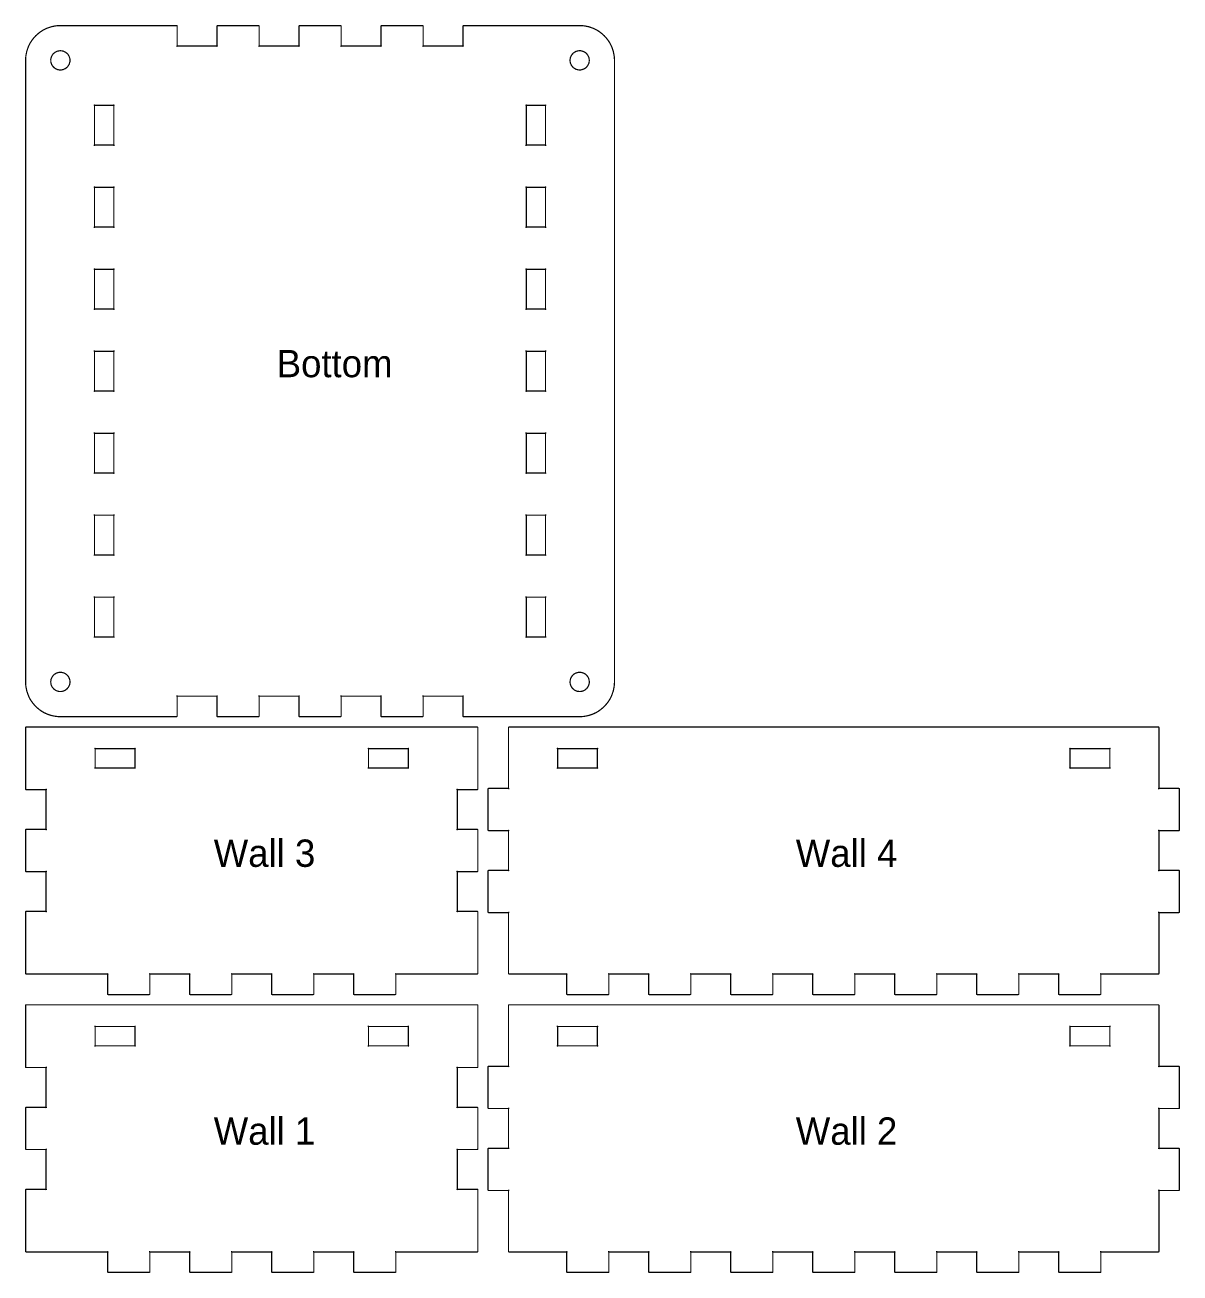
# Model space of a CAD drawing. Extents: x 10 to 179, y 10 to 317.
# Drawn here: x 9.9 to 179, y 9.9 to 192.6 of the extents above; entities that cross this region are included whole.
import ezdxf

# ---------------------------------------------------------------- set-up
doc = ezdxf.new("R2010")
doc.units = 0
doc.layers.get('0').update_dxf_attribs({"linetype": 'CONTINUOUS'})

msp = doc.modelspace()

# ---------------------------------------------------------------- linework, layer by layer
at = {"color": 0, "const_width": 0.18}
for points in [[(15.0895, 91.3599), (23.0904, 91.3599), (32.0904, 91.3599), (32.1055, 91.3599), (32.1538, 91.386), (32.18, 91.4344), (32.18, 91.4495), (32.18, 94.3599), (32.18, 94.3695), (32.1662, 94.3984), (32.1455, 94.3942), (32.1414, 94.3737), (32.1703, 94.3599), (32.18, 94.3599), (38.0009, 94.3599), (38.009, 94.3599), (38.0379, 94.3737), (38.034, 94.3942), (38.0132, 94.3984), (38.0009, 94.3695), (38.0009, 94.3599), (38.0009, 91.4495), (38.0009, 91.4344), (38.027, 91.386), (38.0739, 91.3599), (38.0905, 91.3599), (44.0902, 91.3599), (44.1053, 91.3599), (44.1537, 91.386), (44.1798, 91.4344), (44.1798, 91.4495), (44.1798, 94.3599), (44.1798, 94.3695), (44.166, 94.3984), (44.1456, 94.3942), (44.1413, 94.3737), (44.1702, 94.3599), (44.1798, 94.3599), (49.9992, 94.3599), (50.0077, 94.3599), (50.0366, 94.3737), (50.0324, 94.3942), (50.0119, 94.3984), (49.9992, 94.3695), (49.9992, 94.3599), (49.9992, 91.4495), (49.9992, 91.4344), (50.0257, 91.386), (50.0736, 91.3599), (50.0902, 91.3599), (56.0903, 91.3599), (56.1054, 91.3599), (56.1538, 91.386), (56.1799, 91.4344), (56.1799, 91.4495), (56.1799, 94.3599), (56.1799, 94.3695), (56.1661, 94.3984), (56.1453, 94.3942), (56.1414, 94.3737), (56.1703, 94.3599), (56.1799, 94.3599), (61.9993, 94.3599), (62.0078, 94.3599), (62.0367, 94.3737), (62.0324, 94.3942), (62.0116, 94.3984), (61.9993, 94.3695), (61.9993, 94.3599), (61.9993, 91.4495), (61.9993, 91.4344), (62.0254, 91.386), (62.0737, 91.3599), (62.0903, 91.3599), (68.0903, 91.3599), (68.1055, 91.3599), (68.1535, 91.386), (68.18, 91.4344), (68.18, 91.4495), (68.18, 94.3599), (68.18, 94.3695), (68.1662, 94.3984), (68.1454, 94.3942), (68.1411, 94.3737), (68.1701, 94.3599), (68.18, 94.3599), (74.0008, 94.3599), (74.0089, 94.3599), (74.0378, 94.3737), (74.0336, 94.3942), (74.0131, 94.3984), (74.0008, 94.3695), (74.0008, 94.3599), (74.0008, 91.4495), (74.0008, 91.4344), (74.0269, 91.386), (74.0738, 91.3599), (74.0904, 91.3599), (83.0901, 91.3599), (91.0897, 91.3599), (91.2551, 91.3599), (91.7554, 91.404), (92.407, 91.5335), (93.037, 91.7469), (93.4903, 91.9593), (93.635, 92.0418), (93.7782, 92.1261), (94.1888, 92.4126), (94.6877, 92.8508), (95.1258, 93.351), (95.414, 93.7616), (95.498, 93.9052), (95.5809, 94.0498), (95.7929, 94.5046), (96.0067, 95.1329), (96.1362, 95.7848), (96.1803, 96.285), (96.1803, 96.4502), (96.1803, 187.45), (96.1803, 187.617), (96.1362, 188.116), (96.0067, 188.768), (95.7929, 189.398), (95.5809, 189.852), (95.498, 189.996), (95.414, 190.14), (95.1258, 190.551), (94.6877, 191.05), (94.1888, 191.488), (93.7782, 191.776), (93.635, 191.859), (93.4903, 191.943), (93.037, 192.154), (92.407, 192.367), (91.7554, 192.497), (91.2551, 192.539), (91.0897, 192.539), (83.0901, 192.539), (74.0904, 192.539), (74.0738, 192.539), (74.0269, 192.513), (74.0008, 192.466), (74.0008, 192.45), (74.0008, 189.539), (74.0008, 189.531), (74.0131, 189.502), (74.0336, 189.507), (74.0378, 189.527), (74.0089, 189.539), (74.0008, 189.539), (68.18, 189.539), (68.1701, 189.539), (68.1411, 189.527), (68.1454, 189.507), (68.1662, 189.502), (68.18, 189.531), (68.18, 189.539), (68.18, 192.45), (68.18, 192.466), (68.1535, 192.513), (68.1055, 192.539), (68.0903, 192.539), (62.0903, 192.539), (62.0737, 192.539), (62.0254, 192.513), (61.9993, 192.466), (61.9993, 192.45), (61.9993, 189.539), (61.9993, 189.531), (62.0116, 189.502), (62.0324, 189.507), (62.0367, 189.527), (62.0078, 189.539), (61.9993, 189.539), (56.1799, 189.539), (56.1703, 189.539), (56.1414, 189.527), (56.1453, 189.507), (56.1661, 189.502), (56.1799, 189.531), (56.1799, 189.539), (56.1799, 192.45), (56.1799, 192.466), (56.1538, 192.513), (56.1054, 192.539), (56.0903, 192.539), (50.0902, 192.539), (50.0736, 192.539), (50.0257, 192.513), (49.9992, 192.466), (49.9992, 192.45), (49.9992, 189.539), (49.9992, 189.531), (50.0119, 189.502), (50.0324, 189.507), (50.0366, 189.527), (50.0077, 189.539), (49.9992, 189.539), (44.1798, 189.539), (44.1702, 189.539), (44.1413, 189.527), (44.1456, 189.507), (44.166, 189.502), (44.1798, 189.531), (44.1798, 189.539), (44.1798, 192.45), (44.1798, 192.466), (44.1537, 192.513), (44.1053, 192.539), (44.0902, 192.539), (38.0905, 192.539), (38.0739, 192.539), (38.027, 192.513), (38.0009, 192.466), (38.0009, 192.45), (38.0009, 189.539), (38.0009, 189.531), (38.0132, 189.502), (38.034, 189.507), (38.0379, 189.527), (38.009, 189.539), (38.0009, 189.539), (32.18, 189.539), (32.1703, 189.539), (32.1414, 189.527), (32.1455, 189.507), (32.1662, 189.502), (32.18, 189.531), (32.18, 189.539), (32.18, 192.45), (32.18, 192.466), (32.1538, 192.513), (32.1055, 192.539), (32.0904, 192.539), (23.0904, 192.539), (15.0895, 192.539), (14.9228, 192.539), (14.4239, 192.497), (13.7721, 192.367), (13.1423, 192.154), (12.689, 191.943), (12.5457, 191.859), (12.401, 191.776), (11.9903, 191.488), (11.4901, 191.05), (11.0519, 190.551), (10.7638, 190.14), (10.6812, 189.996), (10.5971, 189.852), (10.3863, 189.398), (10.1727, 188.768), (10.0432, 188.116), (10.0004, 187.617), (10.0004, 187.45), (10.0004, 96.4502), (10.0004, 96.285), (10.0432, 95.7848), (10.1727, 95.1329), (10.3863, 94.5046), (10.5971, 94.0498), (10.6812, 93.9052), (10.7638, 93.7616), (11.0519, 93.351), (11.4901, 92.8508), (11.9903, 92.4126), (12.401, 92.1261), (12.5457, 92.0418), (12.689, 91.9593), (13.1423, 91.7469), (13.7721, 91.5335), (14.4239, 91.404), (14.9228, 91.3599), (15.0895, 91.3599)], [(13.09, 53.6801), (22.0004, 53.6801), (22.0086, 53.6801), (22.0376, 53.6938), (22.0334, 53.7146), (22.0128, 53.7185), (22.0004, 53.6896), (22.0004, 53.6801), (22.0004, 50.7697), (22.0004, 50.7545), (22.0266, 50.7062), (22.0734, 50.6801), (22.09, 50.6801), (28.0899, 50.6801), (28.1051, 50.6801), (28.1533, 50.7062), (28.1795, 50.7545), (28.1795, 50.7697), (28.1795, 53.6801), (28.1795, 53.6896), (28.1657, 53.7185), (28.1451, 53.7146), (28.1409, 53.6938), (28.1699, 53.6801), (28.1795, 53.6801), (34.0003, 53.6801), (34.0086, 53.6801), (34.0376, 53.6938), (34.0334, 53.7146), (34.0128, 53.7185), (34.0003, 53.6896), (34.0003, 53.6801), (34.0003, 50.7697), (34.0003, 50.7545), (34.0265, 50.7062), (34.0734, 50.6801), (34.0899, 50.6801), (40.09, 50.6801), (40.1052, 50.6801), (40.1532, 50.7062), (40.1796, 50.7545), (40.1796, 50.7697), (40.1796, 53.6801), (40.1796, 53.6896), (40.1655, 53.7185), (40.1451, 53.7146), (40.1408, 53.6938), (40.1697, 53.6801), (40.1796, 53.6801), (46.0005, 53.6801), (46.0086, 53.6801), (46.0375, 53.6938), (46.0333, 53.7146), (46.0128, 53.7185), (46.0005, 53.6896), (46.0005, 53.6801), (46.0005, 50.7697), (46.0005, 50.7545), (46.0266, 50.7062), (46.0735, 50.6801), (46.0897, 50.6801), (52.0898, 50.6801), (52.1049, 50.6801), (52.1533, 50.7062), (52.1794, 50.7545), (52.1794, 50.7697), (52.1794, 53.6801), (52.1794, 53.6896), (52.1656, 53.7185), (52.1451, 53.7146), (52.1409, 53.6938), (52.1698, 53.6801), (52.1794, 53.6801), (58.0002, 53.6801), (58.0087, 53.6801), (58.0376, 53.6938), (58.0334, 53.7146), (58.0125, 53.7185), (58.0002, 53.6896), (58.0002, 53.6801), (58.0002, 50.7697), (58.0002, 50.7545), (58.0263, 50.7062), (58.0732, 50.6801), (58.0898, 50.6801), (64.0898, 50.6801), (64.105, 50.6801), (64.1533, 50.7062), (64.1809, 50.7545), (64.1809, 50.7697), (64.1809, 53.6801), (64.1809, 53.6896), (64.1671, 53.7185), (64.1463, 53.7146), (64.1421, 53.6938), (64.171, 53.6801), (64.1809, 53.6801), (73.0899, 53.6801), (76.0899, 53.6801), (76.1047, 53.6801), (76.1531, 53.7062), (76.1792, 53.7545), (76.1792, 53.7697), (76.1792, 62.7697), (76.1792, 62.7863), (76.1531, 62.8343), (76.1047, 62.8608), (76.0899, 62.8608), (73.1795, 62.8608), (73.1696, 62.8608), (73.1407, 62.8481), (73.1449, 62.8276), (73.1654, 62.8234), (73.1795, 62.8523), (73.1795, 62.8608), (73.1795, 68.6802), (73.1795, 68.6897), (73.1654, 68.7186), (73.1449, 68.7144), (73.1407, 68.694), (73.1696, 68.6802), (73.1795, 68.6802), (76.0899, 68.6802), (76.1047, 68.6802), (76.1531, 68.7063), (76.1792, 68.7546), (76.1792, 68.7698), (76.1792, 74.7695), (76.1792, 74.7861), (76.1531, 74.8344), (76.1047, 74.8605), (76.0899, 74.8605), (73.1795, 74.8605), (73.1696, 74.8605), (73.1407, 74.8482), (73.1449, 74.8273), (73.1654, 74.8235), (73.1795, 74.8524), (73.1795, 74.8605), (73.1795, 80.6799), (73.1795, 80.6898), (73.1654, 80.7187), (73.1449, 80.7145), (73.1407, 80.6937), (73.1696, 80.6799), (73.1795, 80.6799), (76.0899, 80.6799), (76.1047, 80.6799), (76.1531, 80.706), (76.1792, 80.7544), (76.1792, 80.7695), (76.1792, 89.7696), (76.1792, 89.7862), (76.1531, 89.8342), (76.1047, 89.8606), (76.0899, 89.8606), (73.0899, 89.8606), (13.09, 89.8606), (10.09, 89.8606), (10.0735, 89.8606), (10.0266, 89.8342), (10.0004, 89.7862), (10.0004, 89.7696), (10.0004, 80.7695), (10.0004, 80.7544), (10.0266, 80.706), (10.0735, 80.6799), (10.09, 80.6799), (13.0004, 80.6799), (13.0087, 80.6799), (13.0376, 80.6937), (13.0335, 80.7145), (13.0128, 80.7187), (13.0004, 80.6898), (13.0004, 80.6799), (13.0004, 74.8605), (13.0004, 74.8524), (13.0128, 74.8235), (13.0335, 74.8273), (13.0376, 74.8482), (13.0087, 74.8605), (13.0004, 74.8605), (10.09, 74.8605), (10.0735, 74.8605), (10.0266, 74.8344), (10.0004, 74.7861), (10.0004, 74.7695), (10.0004, 68.7698), (10.0004, 68.7546), (10.0266, 68.7063), (10.0735, 68.6802), (10.09, 68.6802), (13.0004, 68.6802), (13.0087, 68.6802), (13.0376, 68.694), (13.0335, 68.7144), (13.0128, 68.7186), (13.0004, 68.6897), (13.0004, 68.6802), (13.0004, 62.8608), (13.0004, 62.8523), (13.0128, 62.8234), (13.0335, 62.8276), (13.0376, 62.8481), (13.0087, 62.8608), (13.0004, 62.8608), (10.09, 62.8608), (10.0735, 62.8608), (10.0266, 62.8343), (10.0004, 62.7863), (10.0004, 62.7697), (10.0004, 53.7697), (10.0004, 53.7545), (10.0266, 53.7062), (10.0735, 53.6801), (10.09, 53.6801), (13.09, 53.6801)], [(80.7695, 53.6801), (89.1798, 53.6801), (89.1879, 53.6801), (89.2168, 53.6938), (89.2129, 53.7146), (89.1921, 53.7185), (89.1798, 53.6896), (89.1798, 53.6801), (89.1798, 50.7697), (89.1798, 50.7545), (89.2059, 50.7062), (89.2542, 50.6801), (89.2708, 50.6801), (95.2708, 50.6801), (95.286, 50.6801), (95.334, 50.7062), (95.3604, 50.7545), (95.3604, 50.7697), (95.3604, 53.6801), (95.3604, 53.6896), (95.3463, 53.7185), (95.3258, 53.7146), (95.3216, 53.6938), (95.3505, 53.6801), (95.3604, 53.6801), (101.18, 53.6801), (101.188, 53.6801), (101.217, 53.6938), (101.213, 53.7146), (101.192, 53.7185), (101.18, 53.6896), (101.18, 53.6801), (101.18, 50.7697), (101.18, 50.7545), (101.206, 50.7062), (101.254, 50.6801), (101.271, 50.6801), (107.269, 50.6801), (107.284, 50.6801), (107.333, 50.7062), (107.36, 50.7545), (107.36, 50.7697), (107.36, 53.6801), (107.36, 53.6896), (107.346, 53.7185), (107.326, 53.7146), (107.322, 53.6938), (107.351, 53.6801), (107.36, 53.6801), (113.18, 53.6801), (113.188, 53.6801), (113.217, 53.6938), (113.213, 53.7146), (113.192, 53.7185), (113.18, 53.6896), (113.18, 53.6801), (113.18, 50.7697), (113.18, 50.7545), (113.206, 50.7062), (113.253, 50.6801), (113.269, 50.6801), (119.271, 50.6801), (119.286, 50.6801), (119.334, 50.7062), (119.36, 50.7545), (119.36, 50.7697), (119.36, 53.6801), (119.36, 53.6896), (119.346, 53.7185), (119.326, 53.7146), (119.321, 53.6938), (119.35, 53.6801), (119.36, 53.6801), (125.18, 53.6801), (125.188, 53.6801), (125.217, 53.6938), (125.213, 53.7146), (125.192, 53.7185), (125.18, 53.6896), (125.18, 53.6801), (125.18, 50.7697), (125.18, 50.7545), (125.206, 50.7062), (125.254, 50.6801), (125.271, 50.6801), (131.27, 50.6801), (131.286, 50.6801), (131.334, 50.7062), (131.36, 50.7545), (131.36, 50.7697), (131.36, 53.6801), (131.36, 53.6896), (131.346, 53.7185), (131.326, 53.7146), (131.322, 53.6938), (131.35, 53.6801), (131.36, 53.6801), (137.179, 53.6801), (137.188, 53.6801), (137.217, 53.6938), (137.213, 53.7146), (137.192, 53.7185), (137.179, 53.6896), (137.179, 53.6801), (137.179, 50.7697), (137.179, 50.7545), (137.206, 50.7062), (137.254, 50.6801), (137.27, 50.6801), (143.27, 50.6801), (143.286, 50.6801), (143.334, 50.7062), (143.36, 50.7545), (143.36, 50.7697), (143.36, 53.6801), (143.36, 53.6896), (143.346, 53.7185), (143.326, 53.7146), (143.322, 53.6938), (143.351, 53.6801), (143.36, 53.6801), (149.179, 53.6801), (149.188, 53.6801), (149.217, 53.6938), (149.213, 53.7146), (149.192, 53.7185), (149.179, 53.6896), (149.179, 53.6801), (149.179, 50.7697), (149.179, 50.7545), (149.206, 50.7062), (149.254, 50.6801), (149.271, 50.6801), (155.271, 50.6801), (155.286, 50.6801), (155.334, 50.7062), (155.36, 50.7545), (155.36, 50.7697), (155.36, 53.6801), (155.36, 53.6896), (155.346, 53.7185), (155.326, 53.7146), (155.321, 53.6938), (155.35, 53.6801), (155.36, 53.6801), (161.18, 53.6801), (161.188, 53.6801), (161.217, 53.6938), (161.212, 53.7146), (161.192, 53.7185), (161.18, 53.6896), (161.18, 53.6801), (161.18, 50.7697), (161.18, 50.7545), (161.206, 50.7062), (161.254, 50.6801), (161.271, 50.6801), (167.27, 50.6801), (167.285, 50.6801), (167.334, 50.7062), (167.36, 50.7545), (167.36, 50.7697), (167.36, 53.6801), (167.36, 53.6896), (167.346, 53.7185), (167.326, 53.7146), (167.321, 53.6938), (167.35, 53.6801), (167.36, 53.6801), (175.77, 53.6801), (175.785, 53.6801), (175.834, 53.7062), (175.86, 53.7545), (175.86, 53.7697), (175.86, 62.6801), (175.86, 62.6897), (175.846, 62.7186), (175.825, 62.7144), (175.821, 62.6939), (175.85, 62.6801), (175.86, 62.6801), (178.77, 62.6801), (178.785, 62.6801), (178.834, 62.7063), (178.86, 62.7546), (178.86, 62.7697), (178.86, 68.7698), (178.86, 68.786), (178.834, 68.8344), (178.785, 68.8605), (178.77, 68.8605), (175.86, 68.8605), (175.85, 68.8605), (175.821, 68.8481), (175.825, 68.8277), (175.846, 68.8234), (175.86, 68.8523), (175.86, 68.8605), (175.86, 74.6799), (175.86, 74.6898), (175.846, 74.7187), (175.825, 74.7145), (175.821, 74.6936), (175.85, 74.6799), (175.86, 74.6799), (178.77, 74.6799), (178.785, 74.6799), (178.834, 74.7063), (178.86, 74.7543), (178.86, 74.7695), (178.86, 80.7695), (178.86, 80.7861), (178.834, 80.833), (178.785, 80.8591), (178.77, 80.8591), (175.86, 80.8591), (175.85, 80.8591), (175.821, 80.8468), (175.825, 80.826), (175.846, 80.8221), (175.86, 80.851), (175.86, 80.8591), (175.86, 89.7696), (175.86, 89.7862), (175.834, 89.8342), (175.785, 89.8606), (175.77, 89.8606), (80.7695, 89.8606), (80.753, 89.8606), (80.706, 89.8342), (80.6799, 89.7862), (80.6799, 89.7696), (80.6799, 80.8591), (80.6799, 80.851), (80.6923, 80.8221), (80.7131, 80.826), (80.7173, 80.8468), (80.6884, 80.8591), (80.6799, 80.8591), (77.7695, 80.8591), (77.7529, 80.8591), (77.7064, 80.833), (77.6799, 80.7861), (77.6799, 80.7695), (77.6799, 74.7695), (77.6799, 74.7543), (77.7064, 74.7063), (77.7529, 74.6799), (77.7695, 74.6799), (80.6799, 74.6799), (80.6884, 74.6799), (80.7173, 74.6936), (80.7131, 74.7145), (80.6923, 74.7187), (80.6799, 74.6898), (80.6799, 74.6799), (80.6799, 68.8605), (80.6799, 68.8523), (80.6923, 68.8234), (80.7131, 68.8277), (80.7173, 68.8481), (80.6884, 68.8605), (80.6799, 68.8605), (77.7695, 68.8605), (77.7529, 68.8605), (77.7064, 68.8344), (77.6799, 68.786), (77.6799, 68.7698), (77.6799, 62.7697), (77.6799, 62.7546), (77.7064, 62.7063), (77.7529, 62.6801), (77.7695, 62.6801), (80.6799, 62.6801), (80.6884, 62.6801), (80.7173, 62.6939), (80.7131, 62.7144), (80.6923, 62.7186), (80.6799, 62.6897), (80.6799, 62.6801), (80.6799, 53.7697), (80.6799, 53.7545), (80.706, 53.7062), (80.753, 53.6801), (80.7695, 53.6801)], [(13.09, 13.0004), (22.0004, 13.0004), (22.0086, 13.0004), (22.0376, 13.0142), (22.0334, 13.0349), (22.0128, 13.039), (22.0004, 13.0101), (22.0004, 13.0004), (22.0004, 10.09), (22.0004, 10.0748), (22.0266, 10.0266), (22.0734, 10.0004), (22.09, 10.0004), (28.0899, 10.0004), (28.1051, 10.0004), (28.1533, 10.0266), (28.1795, 10.0748), (28.1795, 10.09), (28.1795, 13.0004), (28.1795, 13.0101), (28.1657, 13.039), (28.1451, 13.0349), (28.1409, 13.0142), (28.1699, 13.0004), (28.1795, 13.0004), (34.0003, 13.0004), (34.0086, 13.0004), (34.0376, 13.0142), (34.0334, 13.0349), (34.0128, 13.039), (34.0003, 13.0101), (34.0003, 13.0004), (34.0003, 10.09), (34.0003, 10.0748), (34.0265, 10.0266), (34.0734, 10.0004), (34.0899, 10.0004), (40.09, 10.0004), (40.1052, 10.0004), (40.1532, 10.0266), (40.1796, 10.0748), (40.1796, 10.09), (40.1796, 13.0004), (40.1796, 13.0101), (40.1655, 13.039), (40.1451, 13.0349), (40.1408, 13.0142), (40.1697, 13.0004), (40.1796, 13.0004), (46.0005, 13.0004), (46.0086, 13.0004), (46.0375, 13.0142), (46.0333, 13.0349), (46.0128, 13.039), (46.0005, 13.0101), (46.0005, 13.0004), (46.0005, 10.09), (46.0005, 10.0748), (46.0266, 10.0266), (46.0735, 10.0004), (46.0897, 10.0004), (52.0898, 10.0004), (52.1049, 10.0004), (52.1533, 10.0266), (52.1794, 10.0748), (52.1794, 10.09), (52.1794, 13.0004), (52.1794, 13.0101), (52.1656, 13.039), (52.1451, 13.0349), (52.1409, 13.0142), (52.1698, 13.0004), (52.1794, 13.0004), (58.0002, 13.0004), (58.0087, 13.0004), (58.0376, 13.0142), (58.0334, 13.0349), (58.0125, 13.039), (58.0002, 13.0101), (58.0002, 13.0004), (58.0002, 10.09), (58.0002, 10.0748), (58.0263, 10.0266), (58.0732, 10.0004), (58.0898, 10.0004), (64.0898, 10.0004), (64.105, 10.0004), (64.1533, 10.0266), (64.1809, 10.0748), (64.1809, 10.09), (64.1809, 13.0004), (64.1809, 13.0101), (64.1671, 13.039), (64.1463, 13.0349), (64.1421, 13.0142), (64.171, 13.0004), (64.1809, 13.0004), (73.0899, 13.0004), (76.0899, 13.0004), (76.1047, 13.0004), (76.1531, 13.0266), (76.1792, 13.0748), (76.1792, 13.09), (76.1792, 22.09), (76.1792, 22.1065), (76.1531, 22.1534), (76.1047, 22.1795), (76.0899, 22.1795), (73.1795, 22.1795), (73.1696, 22.1795), (73.1407, 22.1671), (73.1449, 22.1464), (73.1654, 22.1423), (73.1795, 22.1713), (73.1795, 22.1795), (73.1795, 28.0004), (73.1795, 28.01), (73.1654, 28.039), (73.1449, 28.0348), (73.1407, 28.0142), (73.1696, 28.0004), (73.1795, 28.0004), (76.0899, 28.0004), (76.1047, 28.0004), (76.1531, 28.0265), (76.1792, 28.0748), (76.1792, 28.0899), (76.1792, 34.0899), (76.1792, 34.1065), (76.1531, 34.1533), (76.1047, 34.1795), (76.0899, 34.1795), (73.1795, 34.1795), (73.1696, 34.1795), (73.1407, 34.1671), (73.1449, 34.1464), (73.1654, 34.1423), (73.1795, 34.1712), (73.1795, 34.1795), (73.1795, 40.0004), (73.1795, 40.0099), (73.1654, 40.0389), (73.1449, 40.0346), (73.1407, 40.0142), (73.1696, 40.0004), (73.1795, 40.0004), (76.0899, 40.0004), (76.1047, 40.0004), (76.1531, 40.0265), (76.1792, 40.0748), (76.1792, 40.09), (76.1792, 49.0897), (76.1792, 49.1063), (76.1531, 49.1532), (76.1047, 49.1793), (76.0899, 49.1793), (73.0899, 49.1793), (13.09, 49.1793), (10.09, 49.1793), (10.0735, 49.1793), (10.0266, 49.1532), (10.0004, 49.1063), (10.0004, 49.0897), (10.0004, 40.09), (10.0004, 40.0748), (10.0266, 40.0265), (10.0735, 40.0004), (10.09, 40.0004), (13.0004, 40.0004), (13.0087, 40.0004), (13.0376, 40.0142), (13.0335, 40.0346), (13.0128, 40.0389), (13.0004, 40.0099), (13.0004, 40.0004), (13.0004, 34.1795), (13.0004, 34.1712), (13.0128, 34.1423), (13.0335, 34.1464), (13.0376, 34.1671), (13.0087, 34.1795), (13.0004, 34.1795), (10.09, 34.1795), (10.0735, 34.1795), (10.0266, 34.1533), (10.0004, 34.1065), (10.0004, 34.0899), (10.0004, 28.0899), (10.0004, 28.0748), (10.0266, 28.0265), (10.0735, 28.0004), (10.09, 28.0004), (13.0004, 28.0004), (13.0087, 28.0004), (13.0376, 28.0142), (13.0335, 28.0348), (13.0128, 28.039), (13.0004, 28.01), (13.0004, 28.0004), (13.0004, 22.1795), (13.0004, 22.1713), (13.0128, 22.1423), (13.0335, 22.1464), (13.0376, 22.1671), (13.0087, 22.1795), (13.0004, 22.1795), (10.09, 22.1795), (10.0735, 22.1795), (10.0266, 22.1534), (10.0004, 22.1065), (10.0004, 22.09), (10.0004, 13.09), (10.0004, 13.0748), (10.0266, 13.0266), (10.0735, 13.0004), (10.09, 13.0004), (13.09, 13.0004)], [(80.7695, 13.0004), (89.1798, 13.0004), (89.1879, 13.0004), (89.2168, 13.0142), (89.2129, 13.0349), (89.1921, 13.039), (89.1798, 13.0101), (89.1798, 13.0004), (89.1798, 10.09), (89.1798, 10.0748), (89.2059, 10.0266), (89.2542, 10.0004), (89.2708, 10.0004), (95.2708, 10.0004), (95.286, 10.0004), (95.334, 10.0266), (95.3604, 10.0748), (95.3604, 10.09), (95.3604, 13.0004), (95.3604, 13.0101), (95.3463, 13.039), (95.3258, 13.0349), (95.3216, 13.0142), (95.3505, 13.0004), (95.3604, 13.0004), (101.18, 13.0004), (101.188, 13.0004), (101.217, 13.0142), (101.213, 13.0349), (101.192, 13.039), (101.18, 13.0101), (101.18, 13.0004), (101.18, 10.09), (101.18, 10.0748), (101.206, 10.0266), (101.254, 10.0004), (101.271, 10.0004), (107.269, 10.0004), (107.284, 10.0004), (107.333, 10.0266), (107.36, 10.0748), (107.36, 10.09), (107.36, 13.0004), (107.36, 13.0101), (107.346, 13.039), (107.326, 13.0349), (107.322, 13.0142), (107.351, 13.0004), (107.36, 13.0004), (113.18, 13.0004), (113.188, 13.0004), (113.217, 13.0142), (113.213, 13.0349), (113.192, 13.039), (113.18, 13.0101), (113.18, 13.0004), (113.18, 10.09), (113.18, 10.0748), (113.206, 10.0266), (113.253, 10.0004), (113.269, 10.0004), (119.271, 10.0004), (119.286, 10.0004), (119.334, 10.0266), (119.36, 10.0748), (119.36, 10.09), (119.36, 13.0004), (119.36, 13.0101), (119.346, 13.039), (119.326, 13.0349), (119.321, 13.0142), (119.35, 13.0004), (119.36, 13.0004), (125.18, 13.0004), (125.188, 13.0004), (125.217, 13.0142), (125.213, 13.0349), (125.192, 13.039), (125.18, 13.0101), (125.18, 13.0004), (125.18, 10.09), (125.18, 10.0748), (125.206, 10.0266), (125.254, 10.0004), (125.271, 10.0004), (131.27, 10.0004), (131.286, 10.0004), (131.334, 10.0266), (131.36, 10.0748), (131.36, 10.09), (131.36, 13.0004), (131.36, 13.0101), (131.346, 13.039), (131.326, 13.0349), (131.322, 13.0142), (131.35, 13.0004), (131.36, 13.0004), (137.179, 13.0004), (137.188, 13.0004), (137.217, 13.0142), (137.213, 13.0349), (137.192, 13.039), (137.179, 13.0101), (137.179, 13.0004), (137.179, 10.09), (137.179, 10.0748), (137.206, 10.0266), (137.254, 10.0004), (137.27, 10.0004), (143.27, 10.0004), (143.286, 10.0004), (143.334, 10.0266), (143.36, 10.0748), (143.36, 10.09), (143.36, 13.0004), (143.36, 13.0101), (143.346, 13.039), (143.326, 13.0349), (143.322, 13.0142), (143.351, 13.0004), (143.36, 13.0004), (149.179, 13.0004), (149.188, 13.0004), (149.217, 13.0142), (149.213, 13.0349), (149.192, 13.039), (149.179, 13.0101), (149.179, 13.0004), (149.179, 10.09), (149.179, 10.0748), (149.206, 10.0266), (149.254, 10.0004), (149.271, 10.0004), (155.271, 10.0004), (155.286, 10.0004), (155.334, 10.0266), (155.36, 10.0748), (155.36, 10.09), (155.36, 13.0004), (155.36, 13.0101), (155.346, 13.039), (155.326, 13.0349), (155.321, 13.0142), (155.35, 13.0004), (155.36, 13.0004), (161.18, 13.0004), (161.188, 13.0004), (161.217, 13.0142), (161.212, 13.0349), (161.192, 13.039), (161.18, 13.0101), (161.18, 13.0004), (161.18, 10.09), (161.18, 10.0748), (161.206, 10.0266), (161.254, 10.0004), (161.271, 10.0004), (167.27, 10.0004), (167.285, 10.0004), (167.334, 10.0266), (167.36, 10.0748), (167.36, 10.09), (167.36, 13.0004), (167.36, 13.0101), (167.346, 13.039), (167.326, 13.0349), (167.321, 13.0142), (167.35, 13.0004), (167.36, 13.0004), (175.77, 13.0004), (175.785, 13.0004), (175.834, 13.0266), (175.86, 13.0748), (175.86, 13.09), (175.86, 22.0004), (175.86, 22.01), (175.846, 22.039), (175.825, 22.0348), (175.821, 22.0141), (175.85, 22.0004), (175.86, 22.0004), (178.77, 22.0004), (178.785, 22.0004), (178.834, 22.0266), (178.86, 22.0748), (178.86, 22.09), (178.86, 28.0899), (178.86, 28.1065), (178.834, 28.1533), (178.785, 28.1795), (178.77, 28.1795), (175.86, 28.1795), (175.85, 28.1795), (175.821, 28.1671), (175.825, 28.1464), (175.846, 28.1423), (175.86, 28.1712), (175.86, 28.1795), (175.86, 34.0003), (175.86, 34.01), (175.846, 34.0389), (175.825, 34.0348), (175.821, 34.0141), (175.85, 34.0003), (175.86, 34.0003), (178.77, 34.0003), (178.785, 34.0003), (178.834, 34.0265), (178.86, 34.0747), (178.86, 34.0899), (178.86, 40.09), (178.86, 40.1066), (178.834, 40.1532), (178.785, 40.1796), (178.77, 40.1796), (175.86, 40.1796), (175.85, 40.1796), (175.821, 40.1669), (175.825, 40.1465), (175.846, 40.1422), (175.86, 40.1712), (175.86, 40.1796), (175.86, 49.0897), (175.86, 49.1063), (175.834, 49.1532), (175.785, 49.1793), (175.77, 49.1793), (80.7695, 49.1793), (80.753, 49.1793), (80.706, 49.1532), (80.6799, 49.1063), (80.6799, 49.0897), (80.6799, 40.1796), (80.6799, 40.1712), (80.6923, 40.1422), (80.7131, 40.1465), (80.7173, 40.1669), (80.6884, 40.1796), (80.6799, 40.1796), (77.7695, 40.1796), (77.7529, 40.1796), (77.7064, 40.1532), (77.6799, 40.1066), (77.6799, 40.09), (77.6799, 34.0899), (77.6799, 34.0747), (77.7064, 34.0265), (77.7529, 34.0003), (77.7695, 34.0003), (80.6799, 34.0003), (80.6884, 34.0003), (80.7173, 34.0141), (80.7131, 34.0348), (80.6923, 34.0389), (80.6799, 34.01), (80.6799, 34.0003), (80.6799, 28.1795), (80.6799, 28.1712), (80.6923, 28.1423), (80.7131, 28.1464), (80.7173, 28.1671), (80.6884, 28.1795), (80.6799, 28.1795), (77.7695, 28.1795), (77.7529, 28.1795), (77.7064, 28.1533), (77.6799, 28.1065), (77.6799, 28.0899), (77.6799, 22.09), (77.6799, 22.0748), (77.7064, 22.0266), (77.7529, 22.0004), (77.7695, 22.0004), (80.6799, 22.0004), (80.6884, 22.0004), (80.7173, 22.0141), (80.7131, 22.0348), (80.6923, 22.039), (80.6799, 22.01), (80.6799, 22.0004), (80.6799, 13.09), (80.6799, 13.0748), (80.706, 13.0266), (80.753, 13.0004), (80.7695, 13.0004)]]:
    msp.add_lwpolyline(points, close=True, dxfattribs=at)
at = {"color": 5, "const_width": 0.18}
for points in [[(15.0895, 186.039), (14.9889, 186.039), (14.6913, 186.097), (14.3839, 186.228), (14.3275, 186.264), (14.2696, 186.301), (14.0243, 186.527), (13.8355, 186.804), (13.8079, 186.865), (13.779, 186.927), (13.6936, 187.249), (13.6853, 187.584), (13.6949, 187.65), (13.7046, 187.718), (13.8079, 188.038), (13.9802, 188.323), (14.0243, 188.374), (14.0684, 188.425), (14.3275, 188.637), (14.6279, 188.784), (14.6926, 188.802), (14.7574, 188.821), (15.0895, 188.86), (15.4216, 188.821), (15.4878, 188.802), (15.5525, 188.784), (15.8516, 188.637), (16.1107, 188.425), (16.1561, 188.374), (16.2002, 188.323), (16.3725, 188.038), (16.4758, 187.718), (16.4855, 187.65), (16.4951, 187.584), (16.4855, 187.249), (16.4, 186.927), (16.3725, 186.865), (16.3435, 186.804), (16.1548, 186.527), (15.9095, 186.301), (15.853, 186.264), (15.7951, 186.228), (15.4864, 186.097), (15.1887, 186.039), (15.0895, 186.039)], [(89.68, 187.45), (89.68, 187.551), (89.7364, 187.849), (89.8673, 188.156), (89.9047, 188.213), (89.9403, 188.27), (90.1665, 188.516), (90.442, 188.704), (90.5041, 188.732), (90.5648, 188.761), (90.8886, 188.847), (91.2234, 188.856), (91.2908, 188.845), (91.3571, 188.835), (91.6753, 188.733), (91.9621, 188.561), (92.0129, 188.516), (92.0641, 188.472), (92.2747, 188.213), (92.4235, 187.912), (92.4429, 187.847), (92.4609, 187.783), (92.4994, 187.45), (92.4609, 187.118), (92.4429, 187.052), (92.4235, 186.987), (92.2747, 186.688), (92.0641, 186.429), (92.0129, 186.384), (91.9621, 186.34), (91.6753, 186.168), (91.3571, 186.064), (91.2908, 186.054), (91.2234, 186.045), (90.8886, 186.054), (90.5648, 186.14), (90.5041, 186.168), (90.442, 186.196), (90.1665, 186.385), (89.9403, 186.63), (89.9047, 186.687), (89.8673, 186.745), (89.7364, 187.053), (89.68, 187.351), (89.68, 187.45)], [(20.0904, 177.95), (20.0904, 180.861), (20.0904, 180.87), (20.0767, 180.899), (20.056, 180.895), (20.0518, 180.874), (20.0808, 180.861), (20.0904, 180.861), (22.9099, 180.861), (22.9181, 180.861), (22.9471, 180.874), (22.943, 180.895), (22.9223, 180.899), (22.9099, 180.87), (22.9099, 180.861), (22.9099, 175.04), (22.9099, 175.031), (22.9223, 175.002), (22.943, 175.007), (22.9471, 175.028), (22.9181, 175.04), (22.9099, 175.04), (20.0904, 175.04), (20.0808, 175.04), (20.0518, 175.028), (20.056, 175.007), (20.0767, 175.002), (20.0904, 175.031), (20.0904, 175.04), (20.0904, 177.95)], [(86.0901, 177.95), (86.0901, 175.04), (86.0901, 175.031), (86.1025, 175.002), (86.1233, 175.007), (86.1275, 175.028), (86.0986, 175.04), (86.0901, 175.04), (83.2693, 175.04), (83.2598, 175.04), (83.2309, 175.028), (83.2347, 175.007), (83.2556, 175.002), (83.2693, 175.031), (83.2693, 175.04), (83.2693, 180.861), (83.2693, 180.87), (83.2556, 180.899), (83.2347, 180.895), (83.2309, 180.874), (83.2598, 180.861), (83.2693, 180.861), (86.0901, 180.861), (86.0986, 180.861), (86.1275, 180.874), (86.1233, 180.895), (86.1025, 180.899), (86.0901, 180.87), (86.0901, 180.861), (86.0901, 177.95)], [(20.0904, 165.95), (20.0904, 168.859), (20.0904, 168.869), (20.0767, 168.898), (20.056, 168.894), (20.0518, 168.873), (20.0808, 168.859), (20.0904, 168.859), (22.9099, 168.859), (22.9181, 168.859), (22.9471, 168.873), (22.943, 168.894), (22.9223, 168.898), (22.9099, 168.869), (22.9099, 168.859), (22.9099, 163.04), (22.9099, 163.032), (22.9223, 163.003), (22.943, 163.007), (22.9471, 163.027), (22.9181, 163.04), (22.9099, 163.04), (20.0904, 163.04), (20.0808, 163.04), (20.0518, 163.027), (20.056, 163.007), (20.0767, 163.003), (20.0904, 163.032), (20.0904, 163.04), (20.0904, 165.95)], [(86.0901, 165.95), (86.0901, 163.04), (86.0901, 163.032), (86.1025, 163.003), (86.1233, 163.007), (86.1275, 163.027), (86.0986, 163.04), (86.0901, 163.04), (83.2693, 163.04), (83.2598, 163.04), (83.2309, 163.027), (83.2347, 163.007), (83.2556, 163.003), (83.2693, 163.032), (83.2693, 163.04), (83.2693, 168.859), (83.2693, 168.869), (83.2556, 168.898), (83.2347, 168.894), (83.2309, 168.873), (83.2598, 168.859), (83.2693, 168.859), (86.0901, 168.859), (86.0986, 168.859), (86.1275, 168.873), (86.1233, 168.894), (86.1025, 168.898), (86.0901, 168.869), (86.0901, 168.859), (86.0901, 165.95)], [(20.0904, 153.95), (20.0904, 156.861), (20.0904, 156.87), (20.0767, 156.899), (20.056, 156.895), (20.0518, 156.875), (20.0808, 156.861), (20.0904, 156.861), (22.9099, 156.861), (22.9181, 156.861), (22.9471, 156.875), (22.943, 156.895), (22.9223, 156.899), (22.9099, 156.87), (22.9099, 156.861), (22.9099, 151.04), (22.9099, 151.032), (22.9223, 151.003), (22.943, 151.007), (22.9471, 151.027), (22.9181, 151.04), (22.9099, 151.04), (20.0904, 151.04), (20.0808, 151.04), (20.0518, 151.027), (20.056, 151.007), (20.0767, 151.003), (20.0904, 151.032), (20.0904, 151.04), (20.0904, 153.95)], [(86.0901, 153.95), (86.0901, 151.04), (86.0901, 151.032), (86.1025, 151.003), (86.1233, 151.007), (86.1275, 151.027), (86.0986, 151.04), (86.0901, 151.04), (83.2693, 151.04), (83.2598, 151.04), (83.2309, 151.027), (83.2347, 151.007), (83.2556, 151.003), (83.2693, 151.032), (83.2693, 151.04), (83.2693, 156.861), (83.2693, 156.87), (83.2556, 156.899), (83.2347, 156.895), (83.2309, 156.875), (83.2598, 156.861), (83.2693, 156.861), (86.0901, 156.861), (86.0986, 156.861), (86.1275, 156.875), (86.1233, 156.895), (86.1025, 156.899), (86.0901, 156.87), (86.0901, 156.861), (86.0901, 153.95)], [(20.0904, 141.95), (20.0904, 144.861), (20.0904, 144.87), (20.0767, 144.899), (20.056, 144.895), (20.0518, 144.875), (20.0808, 144.861), (20.0904, 144.861), (22.9099, 144.861), (22.9181, 144.861), (22.9471, 144.875), (22.943, 144.895), (22.9223, 144.899), (22.9099, 144.87), (22.9099, 144.861), (22.9099, 139.04), (22.9099, 139.031), (22.9223, 139.003), (22.943, 139.007), (22.9471, 139.028), (22.9181, 139.04), (22.9099, 139.04), (20.0904, 139.04), (20.0808, 139.04), (20.0518, 139.028), (20.056, 139.007), (20.0767, 139.003), (20.0904, 139.031), (20.0904, 139.04), (20.0904, 141.95)], [(86.0901, 141.95), (86.0901, 139.04), (86.0901, 139.031), (86.1025, 139.003), (86.1233, 139.007), (86.1275, 139.028), (86.0986, 139.04), (86.0901, 139.04), (83.2693, 139.04), (83.2598, 139.04), (83.2309, 139.028), (83.2347, 139.007), (83.2556, 139.003), (83.2693, 139.031), (83.2693, 139.04), (83.2693, 144.861), (83.2693, 144.87), (83.2556, 144.899), (83.2347, 144.895), (83.2309, 144.875), (83.2598, 144.861), (83.2693, 144.861), (86.0901, 144.861), (86.0986, 144.861), (86.1275, 144.875), (86.1233, 144.895), (86.1025, 144.899), (86.0901, 144.87), (86.0901, 144.861), (86.0901, 141.95)], [(20.0904, 129.95), (20.0904, 132.859), (20.0904, 132.869), (20.0767, 132.898), (20.056, 132.894), (20.0518, 132.873), (20.0808, 132.859), (20.0904, 132.859), (22.9099, 132.859), (22.9181, 132.859), (22.9471, 132.873), (22.943, 132.894), (22.9223, 132.898), (22.9099, 132.869), (22.9099, 132.859), (22.9099, 127.04), (22.9099, 127.032), (22.9223, 127.003), (22.943, 127.007), (22.9471, 127.028), (22.9181, 127.04), (22.9099, 127.04), (20.0904, 127.04), (20.0808, 127.04), (20.0518, 127.028), (20.056, 127.007), (20.0767, 127.003), (20.0904, 127.032), (20.0904, 127.04), (20.0904, 129.95)], [(86.0901, 129.95), (86.0901, 127.04), (86.0901, 127.032), (86.1025, 127.003), (86.1233, 127.007), (86.1275, 127.028), (86.0986, 127.04), (86.0901, 127.04), (83.2693, 127.04), (83.2598, 127.04), (83.2309, 127.028), (83.2347, 127.007), (83.2556, 127.003), (83.2693, 127.032), (83.2693, 127.04), (83.2693, 132.859), (83.2693, 132.869), (83.2556, 132.898), (83.2347, 132.894), (83.2309, 132.873), (83.2598, 132.859), (83.2693, 132.859), (86.0901, 132.859), (86.0986, 132.859), (86.1275, 132.873), (86.1233, 132.894), (86.1025, 132.898), (86.0901, 132.869), (86.0901, 132.859), (86.0901, 129.95)], [(20.0904, 117.951), (20.0904, 120.86), (20.0904, 120.869), (20.0767, 120.898), (20.056, 120.894), (20.0518, 120.873), (20.0808, 120.86), (20.0904, 120.86), (22.9099, 120.86), (22.9181, 120.86), (22.9471, 120.873), (22.943, 120.894), (22.9223, 120.898), (22.9099, 120.869), (22.9099, 120.86), (22.9099, 115.04), (22.9099, 115.032), (22.9223, 115.003), (22.943, 115.007), (22.9471, 115.028), (22.9181, 115.04), (22.9099, 115.04), (20.0904, 115.04), (20.0808, 115.04), (20.0518, 115.028), (20.056, 115.007), (20.0767, 115.003), (20.0904, 115.032), (20.0904, 115.04), (20.0904, 117.951)], [(86.0901, 117.951), (86.0901, 115.04), (86.0901, 115.032), (86.1025, 115.003), (86.1233, 115.007), (86.1275, 115.028), (86.0986, 115.04), (86.0901, 115.04), (83.2693, 115.04), (83.2598, 115.04), (83.2309, 115.028), (83.2347, 115.007), (83.2556, 115.003), (83.2693, 115.032), (83.2693, 115.04), (83.2693, 120.86), (83.2693, 120.869), (83.2556, 120.898), (83.2347, 120.894), (83.2309, 120.873), (83.2598, 120.86), (83.2693, 120.86), (86.0901, 120.86), (86.0986, 120.86), (86.1275, 120.873), (86.1233, 120.894), (86.1025, 120.898), (86.0901, 120.869), (86.0901, 120.86), (86.0901, 117.951)], [(20.0904, 105.95), (20.0904, 108.859), (20.0904, 108.869), (20.0767, 108.898), (20.056, 108.894), (20.0518, 108.873), (20.0808, 108.859), (20.0904, 108.859), (22.9099, 108.859), (22.9181, 108.859), (22.9471, 108.873), (22.943, 108.894), (22.9223, 108.898), (22.9099, 108.869), (22.9099, 108.859), (22.9099, 103.04), (22.9099, 103.032), (22.9223, 103.003), (22.943, 103.007), (22.9471, 103.028), (22.9181, 103.04), (22.9099, 103.04), (20.0904, 103.04), (20.0808, 103.04), (20.0518, 103.028), (20.056, 103.007), (20.0767, 103.003), (20.0904, 103.032), (20.0904, 103.04), (20.0904, 105.95)], [(86.0901, 105.95), (86.0901, 103.04), (86.0901, 103.032), (86.1025, 103.003), (86.1233, 103.007), (86.1275, 103.028), (86.0986, 103.04), (86.0901, 103.04), (83.2693, 103.04), (83.2598, 103.04), (83.2309, 103.028), (83.2347, 103.007), (83.2556, 103.003), (83.2693, 103.032), (83.2693, 103.04), (83.2693, 108.859), (83.2693, 108.869), (83.2556, 108.898), (83.2347, 108.894), (83.2309, 108.873), (83.2598, 108.859), (83.2693, 108.859), (86.0901, 108.859), (86.0986, 108.859), (86.1275, 108.873), (86.1233, 108.894), (86.1025, 108.898), (86.0901, 108.869), (86.0901, 108.859), (86.0901, 105.95)], [(16.5006, 96.4502), (16.5006, 96.351), (16.4428, 96.0533), (16.3118, 95.746), (16.276, 95.6882), (16.2388, 95.6317), (16.0128, 95.3851), (15.7358, 95.1964), (15.6752, 95.1674), (15.6132, 95.1399), (15.2907, 95.0556), (14.9558, 95.0447), (14.8897, 95.0542), (14.8222, 95.0641), (14.5039, 95.1689), (14.2172, 95.341), (14.1663, 95.3851), (14.1152, 95.4292), (13.903, 95.6882), (13.7556, 95.9887), (13.7377, 96.0533), (13.7184, 96.1182), (13.6798, 96.4502), (13.7184, 96.7825), (13.7377, 96.847), (13.7556, 96.9119), (13.903, 97.2125), (14.1152, 97.4714), (14.1663, 97.5155), (14.2172, 97.561), (14.5039, 97.7332), (14.8222, 97.8366), (14.8897, 97.8461), (14.9558, 97.856), (15.2907, 97.8461), (15.6132, 97.7607), (15.6752, 97.7318), (15.7358, 97.7043), (16.0128, 97.5155), (16.2388, 97.2704), (16.276, 97.2125), (16.3118, 97.1557), (16.4428, 96.8484), (16.5006, 96.551), (16.5006, 96.4502)], [(91.0897, 97.8599), (91.1888, 97.8599), (91.4866, 97.8034), (91.7938, 97.6739), (91.8517, 97.6369), (91.9081, 97.6009), (92.1551, 97.3737), (92.3438, 97.0979), (92.3727, 97.0361), (92.4003, 96.9754), (92.4842, 96.6516), (92.4952, 96.3165), (92.4856, 96.2491), (92.4761, 96.1831), (92.3713, 95.8645), (92.1992, 95.5781), (92.1551, 95.5269), (92.111, 95.4761), (91.8517, 95.2638), (91.5529, 95.1163), (91.488, 95.0969), (91.4217, 95.0793), (91.0897, 95.0405), (90.7577, 95.0793), (90.6928, 95.0969), (90.6279, 95.1163), (90.3277, 95.2638), (90.0688, 95.4761), (90.0247, 95.5269), (89.9791, 95.5781), (89.8066, 95.8645), (89.7033, 96.1831), (89.6952, 96.2491), (89.6856, 96.3165), (89.6938, 96.6516), (89.7777, 96.9754), (89.8066, 97.0361), (89.8342, 97.0979), (90.0232, 97.3737), (90.2698, 97.6009), (90.3277, 97.6369), (90.3841, 97.6739), (90.6914, 97.8034), (90.9891, 97.8599), (91.0897, 97.8599)], [(23.0904, 83.8606), (20.18, 83.8606), (20.1704, 83.8606), (20.1414, 83.8482), (20.1456, 83.8274), (20.1662, 83.8232), (20.18, 83.8521), (20.18, 83.8606), (20.18, 86.68), (20.18, 86.6895), (20.1662, 86.7184), (20.1456, 86.7145), (20.1414, 86.6937), (20.1704, 86.68), (20.18, 86.68), (25.9994, 86.68), (26.0077, 86.68), (26.0367, 86.6937), (26.0325, 86.7145), (26.0119, 86.7184), (25.9994, 86.6895), (25.9994, 86.68), (25.9994, 83.8606), (25.9994, 83.8521), (26.0119, 83.8232), (26.0325, 83.8274), (26.0367, 83.8482), (26.0077, 83.8606), (25.9994, 83.8606), (23.0904, 83.8606)], [(63.0908, 86.68), (65.9998, 86.68), (66.0079, 86.68), (66.0368, 86.6937), (66.0329, 86.7145), (66.0121, 86.7184), (65.9998, 86.6895), (65.9998, 86.68), (65.9998, 83.8606), (65.9998, 83.8521), (66.0121, 83.8232), (66.0329, 83.8274), (66.0368, 83.8482), (66.0079, 83.8606), (65.9998, 83.8606), (60.1804, 83.8606), (60.1708, 83.8606), (60.1416, 83.8482), (60.1458, 83.8274), (60.1666, 83.8232), (60.1804, 83.8521), (60.1804, 83.8606), (60.1804, 86.68), (60.1804, 86.6895), (60.1666, 86.7184), (60.1458, 86.7145), (60.1416, 86.6937), (60.1708, 86.68), (60.1804, 86.68), (63.0908, 86.68)], [(90.7701, 83.8606), (87.8597, 83.8606), (87.8498, 83.8606), (87.8209, 83.8482), (87.8251, 83.8274), (87.8459, 83.8232), (87.8597, 83.8521), (87.8597, 83.8606), (87.8597, 86.68), (87.8597, 86.6895), (87.8459, 86.7184), (87.8251, 86.7145), (87.8209, 86.6937), (87.8498, 86.68), (87.8597, 86.68), (93.6805, 86.68), (93.6886, 86.68), (93.7175, 86.6937), (93.7136, 86.7145), (93.6928, 86.7184), (93.6805, 86.6895), (93.6805, 86.68), (93.6805, 83.8606), (93.6805, 83.8521), (93.6928, 83.8232), (93.7136, 83.8274), (93.7175, 83.8482), (93.6886, 83.8606), (93.6805, 83.8606), (90.7701, 83.8606)], [(165.77, 86.68), (168.68, 86.68), (168.688, 86.68), (168.717, 86.6937), (168.713, 86.7145), (168.693, 86.7184), (168.68, 86.6895), (168.68, 86.68), (168.68, 83.8606), (168.68, 83.8521), (168.693, 83.8232), (168.713, 83.8274), (168.717, 83.8482), (168.688, 83.8606), (168.68, 83.8606), (162.859, 83.8606), (162.85, 83.8606), (162.821, 83.8482), (162.825, 83.8274), (162.845, 83.8232), (162.859, 83.8521), (162.859, 83.8606), (162.859, 86.68), (162.859, 86.6895), (162.845, 86.7184), (162.825, 86.7145), (162.821, 86.6937), (162.85, 86.68), (162.859, 86.68), (165.77, 86.68)], [(23.0904, 43.1793), (20.18, 43.1793), (20.1704, 43.1793), (20.1414, 43.1669), (20.1456, 43.1465), (20.1662, 43.1423), (20.18, 43.1712), (20.18, 43.1793), (20.18, 46.0005), (20.18, 46.01), (20.1662, 46.0389), (20.1456, 46.0347), (20.1414, 46.0142), (20.1704, 46.0005), (20.18, 46.0005), (25.9994, 46.0005), (26.0077, 46.0005), (26.0367, 46.0142), (26.0325, 46.0347), (26.0119, 46.0389), (25.9994, 46.01), (25.9994, 46.0005), (25.9994, 43.1793), (25.9994, 43.1712), (26.0119, 43.1423), (26.0325, 43.1465), (26.0367, 43.1669), (26.0077, 43.1793), (25.9994, 43.1793), (23.0904, 43.1793)], [(63.0908, 46.0005), (65.9998, 46.0005), (66.0079, 46.0005), (66.0368, 46.0142), (66.0329, 46.0347), (66.0121, 46.0389), (65.9998, 46.01), (65.9998, 46.0005), (65.9998, 43.1793), (65.9998, 43.1712), (66.0121, 43.1423), (66.0329, 43.1465), (66.0368, 43.1669), (66.0079, 43.1793), (65.9998, 43.1793), (60.1804, 43.1793), (60.1708, 43.1793), (60.1416, 43.1669), (60.1458, 43.1465), (60.1666, 43.1423), (60.1804, 43.1712), (60.1804, 43.1793), (60.1804, 46.0005), (60.1804, 46.01), (60.1666, 46.0389), (60.1458, 46.0347), (60.1416, 46.0142), (60.1708, 46.0005), (60.1804, 46.0005), (63.0908, 46.0005)], [(90.7701, 43.1793), (87.8597, 43.1793), (87.8498, 43.1793), (87.8209, 43.1669), (87.8251, 43.1465), (87.8459, 43.1423), (87.8597, 43.1712), (87.8597, 43.1793), (87.8597, 46.0005), (87.8597, 46.01), (87.8459, 46.0389), (87.8251, 46.0347), (87.8209, 46.0142), (87.8498, 46.0005), (87.8597, 46.0005), (93.6805, 46.0005), (93.6886, 46.0005), (93.7175, 46.0142), (93.7136, 46.0347), (93.6928, 46.0389), (93.6805, 46.01), (93.6805, 46.0005), (93.6805, 43.1793), (93.6805, 43.1712), (93.6928, 43.1423), (93.7136, 43.1465), (93.7175, 43.1669), (93.6886, 43.1793), (93.6805, 43.1793), (90.7701, 43.1793)], [(165.77, 46.0005), (168.68, 46.0005), (168.688, 46.0005), (168.717, 46.0142), (168.713, 46.0347), (168.693, 46.0389), (168.68, 46.01), (168.68, 46.0005), (168.68, 43.1793), (168.68, 43.1712), (168.693, 43.1423), (168.713, 43.1465), (168.717, 43.1669), (168.688, 43.1793), (168.68, 43.1793), (162.859, 43.1793), (162.85, 43.1793), (162.821, 43.1669), (162.825, 43.1465), (162.845, 43.1423), (162.859, 43.1712), (162.859, 43.1793), (162.859, 46.0005), (162.859, 46.01), (162.845, 46.0389), (162.825, 46.0347), (162.821, 46.0142), (162.85, 46.0005), (162.859, 46.0005), (165.77, 46.0005)]]:
    msp.add_lwpolyline(points, close=True, dxfattribs=at)

# ---------------------------------------------------------------- texts
at = {"color": 1}
for s, p in [('Bottom', (46.7536, 141.056)), ('Wall 3', (37.5345, 69.3762)), ('Wall 4', (122.714, 69.3762)), ('Wall 1', (37.5345, 28.6962)), ('Wall 2', (122.714, 28.6962))]:
    msp.add_text(s, height=4.0005, dxfattribs=at).set_placement(p)

doc.saveas('drawing.dxf')
